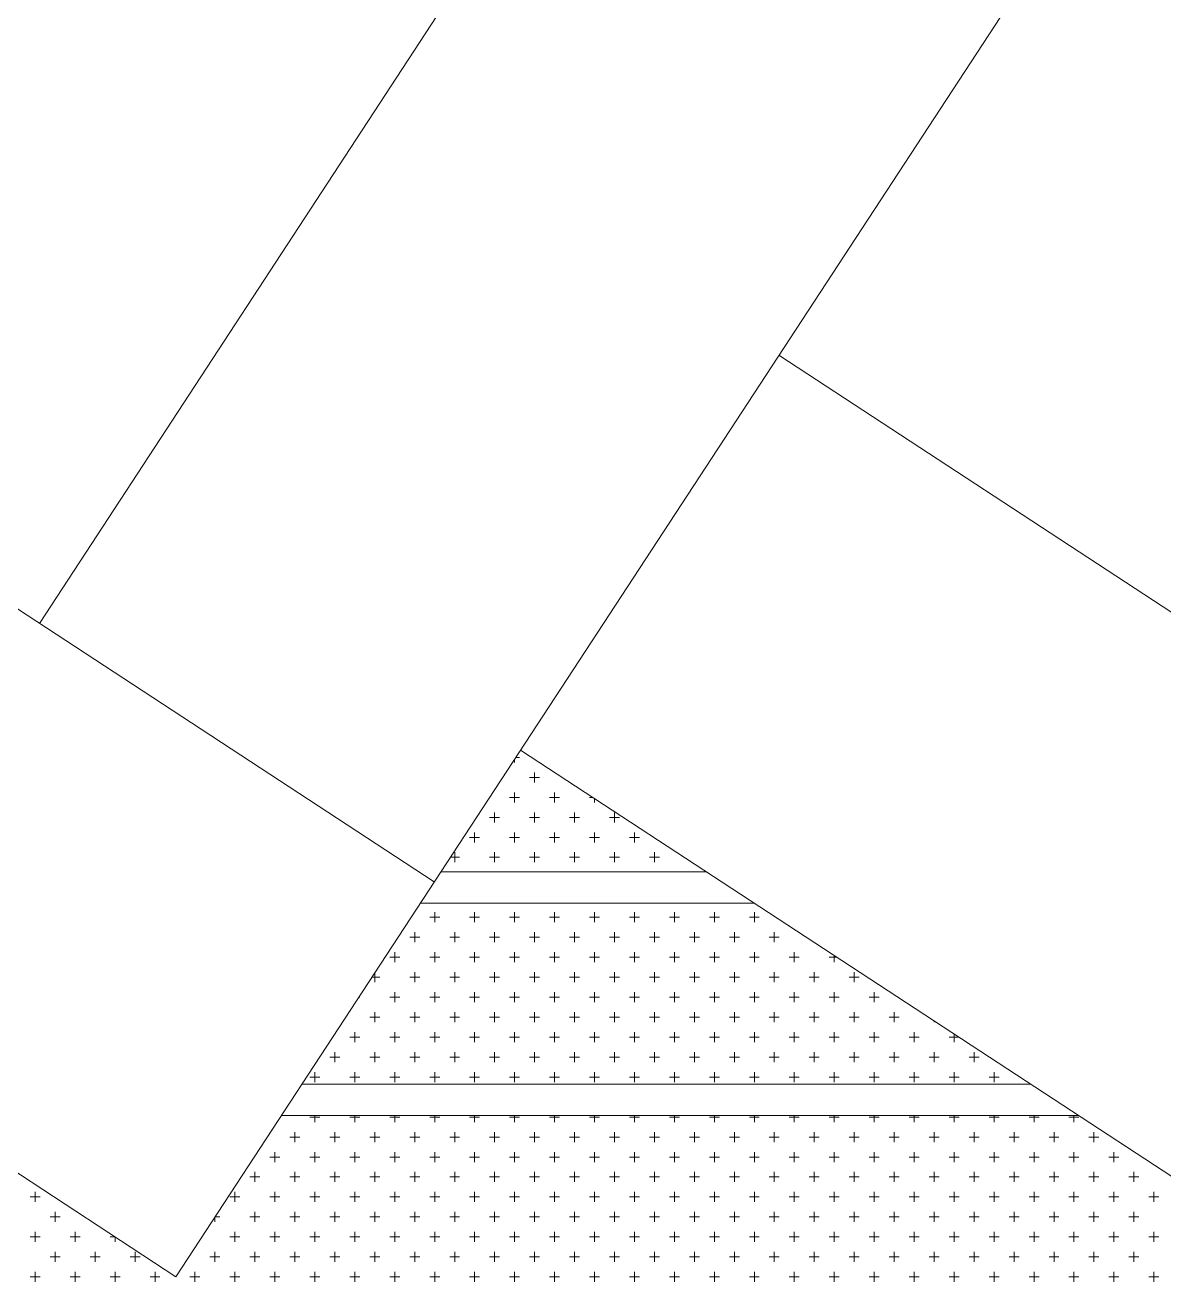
# Model space of a CAD drawing. Header units: millimetres. Extents: x -395 to 1008, y 9 to 692.
# Drawn here: x -310.011 to -306.392, y 27.542 to 31.537 of the extents above; entities that cross this region are included whole.
import ezdxf

# ---------------------------------------------------------------- set-up
doc = ezdxf.new("R2010")
doc.units = ezdxf.units.MM
doc.header["$LTSCALE"] = 0.1
doc.header["$MEASUREMENT"] = 0
doc.layers.add('.10 ultra fina', color=240, linetype='Continuous', lineweight=5)

# ---------------------------------------------------------------- blocks, each defined once
blk = doc.blocks.new('etwew')
at = {"layer": '.10 ultra fina', "color": 240, "lineweight": 5}
for p, q in [((389.2032, 98.8419), (383.2338, 89.7218)), ((389.6368, 96.7654), (383.6674, 87.6453)), ((385.5842, 90.5738), (388.0943, 88.9308)), ((381.9788, 90.5433), (384.4889, 88.9003)), ((384.7627, 89.3187), (387.2728, 87.6757)), ((381.1573, 89.2882), (383.6674, 87.6453)), ((384.7444, 89.2798), (384.7444, 89.2906)), ((384.7477, 89.2957), (384.7602, 89.2957)), ((384.8079, 89.2163), (384.8079, 89.2481)), ((384.792, 89.2322), (384.8237, 89.2322)), ((384.7285, 89.1687), (384.7602, 89.1687)), ((384.7444, 89.1528), (384.7444, 89.1846)), ((384.8555, 89.1687), (384.8872, 89.1687)), ((384.8714, 89.1528), (384.8714, 89.1846)), ((384.9825, 89.1687), (384.9919, 89.1687)), ((384.9984, 89.1528), (384.9984, 89.1645)), ((384.6809, 89.0893), (384.6809, 89.1211)), ((384.8079, 89.0893), (384.8079, 89.1211)), ((384.9349, 89.0893), (384.9349, 89.1211)), ((385.0619, 89.0893), (385.0619, 89.1211)), ((384.665, 89.1052), (384.6967, 89.1052)), ((384.792, 89.1052), (384.8237, 89.1052)), ((384.919, 89.1052), (384.9507, 89.1052)), ((385.046, 89.1052), (385.0777, 89.1052)), ((384.6015, 89.0417), (384.6332, 89.0417)), ((384.6174, 89.0258), (384.6174, 89.0576)), ((384.7285, 89.0417), (384.7602, 89.0417)), ((384.7444, 89.0258), (384.7444, 89.0576)), ((384.8555, 89.0417), (384.8872, 89.0417)), ((384.8714, 89.0258), (384.8714, 89.0576)), ((384.9825, 89.0417), (385.0142, 89.0417)), ((384.9984, 89.0258), (384.9984, 89.0576)), ((385.1095, 89.0417), (385.1412, 89.0417)), ((385.1254, 89.0258), (385.1254, 89.0576)), ((384.5539, 88.9623), (384.5539, 88.9941)), ((384.6809, 88.9623), (384.6809, 88.9941)), ((384.8079, 88.9623), (384.8079, 88.9941)), ((384.9349, 88.9623), (384.9349, 88.9941)), ((385.0619, 88.9623), (385.0619, 88.9941)), ((385.1889, 88.9623), (385.1889, 88.9941)), ((384.5399, 88.9782), (384.5697, 88.9782)), ((384.665, 88.9782), (384.6967, 88.9782)), ((384.792, 88.9782), (384.8237, 88.9782)), ((384.919, 88.9782), (384.9507, 88.9782)), ((385.046, 88.9782), (385.0777, 88.9782)), ((385.173, 88.9782), (385.2047, 88.9782)), ((384.5099, 88.9325), (385.3528, 88.9325)), ((384.4445, 88.8325), (385.5055, 88.8325)), ((384.4904, 88.7718), (384.4904, 88.8036)), ((384.6174, 88.7718), (384.6174, 88.8036)), ((384.7444, 88.7718), (384.7444, 88.8036)), ((384.8714, 88.7718), (384.8714, 88.8036)), ((384.9984, 88.7718), (384.9984, 88.8036)), ((385.1254, 88.7718), (385.1254, 88.8036)), ((385.2524, 88.7718), (385.2524, 88.8036)), ((385.3794, 88.7718), (385.3794, 88.8036)), ((385.5064, 88.7718), (385.5064, 88.8036)), ((384.4745, 88.7877), (384.5062, 88.7877)), ((384.6015, 88.7877), (384.6332, 88.7877)), ((384.7285, 88.7877), (384.7602, 88.7877)), ((384.8555, 88.7877), (384.8872, 88.7877)), ((384.9825, 88.7877), (385.0142, 88.7877)), ((385.1095, 88.7877), (385.1412, 88.7877)), ((385.2365, 88.7877), (385.2682, 88.7877)), ((385.3635, 88.7877), (385.3952, 88.7877)), ((385.4905, 88.7877), (385.5222, 88.7877)), ((384.411, 88.7242), (384.4427, 88.7242)), ((384.4269, 88.7083), (384.4269, 88.7401)), ((384.538, 88.7242), (384.5697, 88.7242)), ((384.5539, 88.7083), (384.5539, 88.7401)), ((384.665, 88.7242), (384.6967, 88.7242)), ((384.6809, 88.7083), (384.6809, 88.7401)), ((384.792, 88.7242), (384.8237, 88.7242)), ((384.8079, 88.7083), (384.8079, 88.7401)), ((384.919, 88.7242), (384.9507, 88.7242)), ((384.9349, 88.7083), (384.9349, 88.7401)), ((385.046, 88.7242), (385.0777, 88.7242)), ((385.0619, 88.7083), (385.0619, 88.7401)), ((385.173, 88.7242), (385.2047, 88.7242)), ((385.1889, 88.7083), (385.1889, 88.7401)), ((385.3, 88.7242), (385.3317, 88.7242)), ((385.3159, 88.7083), (385.3159, 88.7401)), ((385.427, 88.7242), (385.4587, 88.7242)), ((385.4429, 88.7083), (385.4429, 88.7401)), ((385.554, 88.7242), (385.5857, 88.7242)), ((385.5699, 88.7083), (385.5699, 88.7401)), ((384.3634, 88.6448), (384.3634, 88.6766)), ((384.4904, 88.6448), (384.4904, 88.6766)), ((384.6174, 88.6448), (384.6174, 88.6766)), ((384.7444, 88.6448), (384.7444, 88.6766)), ((384.8714, 88.6448), (384.8714, 88.6766)), ((384.9984, 88.6448), (384.9984, 88.6766)), ((385.1254, 88.6448), (385.1254, 88.6766)), ((385.2524, 88.6448), (385.2524, 88.6766)), ((385.3794, 88.6448), (385.3794, 88.6766)), ((385.5064, 88.6448), (385.5064, 88.6766)), ((385.6334, 88.6448), (385.6334, 88.6766)), ((384.3475, 88.6607), (384.3792, 88.6607)), ((384.4745, 88.6607), (384.5062, 88.6607)), ((384.6015, 88.6607), (384.6332, 88.6607)), ((384.7285, 88.6607), (384.7602, 88.6607)), ((384.8555, 88.6607), (384.8872, 88.6607)), ((384.9825, 88.6607), (385.0142, 88.6607)), ((385.1095, 88.6607), (385.1412, 88.6607)), ((385.2365, 88.6607), (385.2682, 88.6607)), ((385.3635, 88.6607), (385.3952, 88.6607)), ((385.4905, 88.6607), (385.5222, 88.6607)), ((385.6175, 88.6607), (385.6492, 88.6607)), ((385.7445, 88.6607), (385.768, 88.6607)), ((385.7604, 88.6448), (385.7604, 88.6657)), ((384.2905, 88.5972), (384.3157, 88.5972)), ((384.2999, 88.5813), (384.2999, 88.6115)), ((384.411, 88.5972), (384.4427, 88.5972)), ((384.4269, 88.5813), (384.4269, 88.6131)), ((384.538, 88.5972), (384.5697, 88.5972)), ((384.5539, 88.5813), (384.5539, 88.6131)), ((384.665, 88.5972), (384.6967, 88.5972)), ((384.6809, 88.5813), (384.6809, 88.6131)), ((384.792, 88.5972), (384.8237, 88.5972)), ((384.8079, 88.5813), (384.8079, 88.6131)), ((384.919, 88.5972), (384.9507, 88.5972)), ((384.9349, 88.5813), (384.9349, 88.6131)), ((385.046, 88.5972), (385.0777, 88.5972)), ((385.0619, 88.5813), (385.0619, 88.6131)), ((385.173, 88.5972), (385.2047, 88.5972)), ((385.1889, 88.5813), (385.1889, 88.6131)), ((385.3, 88.5972), (385.3317, 88.5972)), ((385.3159, 88.5813), (385.3159, 88.6131)), ((385.427, 88.5972), (385.4587, 88.5972)), ((385.4429, 88.5813), (385.4429, 88.6131)), ((385.554, 88.5972), (385.5857, 88.5972)), ((385.5699, 88.5813), (385.5699, 88.6131)), ((385.681, 88.5972), (385.7127, 88.5972)), ((385.6969, 88.5813), (385.6969, 88.6131)), ((385.808, 88.5972), (385.8397, 88.5972)), ((385.8239, 88.5813), (385.8239, 88.6131)), ((384.2489, 88.5337), (384.2522, 88.5337)), ((384.3475, 88.5337), (384.3792, 88.5337)), ((384.3634, 88.5178), (384.3634, 88.5496)), ((384.4745, 88.5337), (384.5062, 88.5337)), ((384.4904, 88.5178), (384.4904, 88.5496)), ((384.6015, 88.5337), (384.6332, 88.5337)), ((384.6174, 88.5178), (384.6174, 88.5496)), ((384.7285, 88.5337), (384.7602, 88.5337)), ((384.7444, 88.5178), (384.7444, 88.5496)), ((384.8555, 88.5337), (384.8872, 88.5337)), ((384.8714, 88.5178), (384.8714, 88.5496)), ((384.9825, 88.5337), (385.0142, 88.5337)), ((384.9984, 88.5178), (384.9984, 88.5496)), ((385.1095, 88.5337), (385.1412, 88.5337)), ((385.1254, 88.5178), (385.1254, 88.5496)), ((385.2365, 88.5337), (385.2682, 88.5337)), ((385.2524, 88.5178), (385.2524, 88.5496)), ((385.3635, 88.5337), (385.3952, 88.5337)), ((385.3794, 88.5178), (385.3794, 88.5496)), ((385.4905, 88.5337), (385.5222, 88.5337)), ((385.5064, 88.5178), (385.5064, 88.5496)), ((385.6175, 88.5337), (385.6492, 88.5337)), ((385.6334, 88.5178), (385.6334, 88.5496)), ((385.7445, 88.5337), (385.7762, 88.5337)), ((385.7604, 88.5178), (385.7604, 88.5496)), ((385.8715, 88.5337), (385.9032, 88.5337)), ((385.8874, 88.5178), (385.8874, 88.5496)), ((384.2999, 88.4543), (384.2999, 88.4861)), ((384.4269, 88.4543), (384.4269, 88.4861)), ((384.5539, 88.4543), (384.5539, 88.4861)), ((384.6809, 88.4543), (384.6809, 88.4861)), ((384.8079, 88.4543), (384.8079, 88.4861)), ((384.9349, 88.4543), (384.9349, 88.4861)), ((385.0619, 88.4543), (385.0619, 88.4861)), ((385.1889, 88.4543), (385.1889, 88.4861)), ((385.3159, 88.4543), (385.3159, 88.4861)), ((385.4429, 88.4543), (385.4429, 88.4861)), ((385.5699, 88.4543), (385.5699, 88.4861)), ((385.6969, 88.4543), (385.6969, 88.4861)), ((385.8239, 88.4543), (385.8239, 88.4861)), ((385.9509, 88.4543), (385.9509, 88.4861)), ((384.284, 88.4702), (384.3157, 88.4702)), ((384.411, 88.4702), (384.4427, 88.4702)), ((384.538, 88.4702), (384.5697, 88.4702)), ((384.665, 88.4702), (384.6967, 88.4702)), ((384.792, 88.4702), (384.8237, 88.4702)), ((384.919, 88.4702), (384.9507, 88.4702)), ((385.046, 88.4702), (385.0777, 88.4702)), ((385.173, 88.4702), (385.2047, 88.4702)), ((385.3, 88.4702), (385.3317, 88.4702)), ((385.427, 88.4702), (385.4587, 88.4702)), ((385.554, 88.4702), (385.5857, 88.4702)), ((385.681, 88.4702), (385.7127, 88.4702)), ((385.808, 88.4702), (385.8397, 88.4702)), ((385.935, 88.4702), (385.9667, 88.4702)), ((386.0779, 88.4543), (386.0779, 88.4579)), ((384.2205, 88.4067), (384.2522, 88.4067)), ((384.2364, 88.3908), (384.2364, 88.4226)), ((384.3475, 88.4067), (384.3792, 88.4067)), ((384.3634, 88.3908), (384.3634, 88.4226)), ((384.4745, 88.4067), (384.5062, 88.4067)), ((384.4904, 88.3908), (384.4904, 88.4226)), ((384.6015, 88.4067), (384.6332, 88.4067)), ((384.6174, 88.3908), (384.6174, 88.4226)), ((384.7285, 88.4067), (384.7602, 88.4067)), ((384.7444, 88.3908), (384.7444, 88.4226)), ((384.8555, 88.4067), (384.8872, 88.4067)), ((384.8714, 88.3908), (384.8714, 88.4226)), ((384.9825, 88.4067), (385.0142, 88.4067)), ((384.9984, 88.3908), (384.9984, 88.4226)), ((385.1095, 88.4067), (385.1412, 88.4067)), ((385.1254, 88.3908), (385.1254, 88.4226)), ((385.2365, 88.4067), (385.2682, 88.4067)), ((385.2524, 88.3908), (385.2524, 88.4226)), ((385.3635, 88.4067), (385.3952, 88.4067)), ((385.3794, 88.3908), (385.3794, 88.4226)), ((385.4905, 88.4067), (385.5222, 88.4067)), ((385.5064, 88.3908), (385.5064, 88.4226)), ((385.6175, 88.4067), (385.6492, 88.4067)), ((385.6334, 88.3908), (385.6334, 88.4226)), ((385.7445, 88.4067), (385.7762, 88.4067)), ((385.7604, 88.3908), (385.7604, 88.4226)), ((385.8715, 88.4067), (385.9032, 88.4067)), ((385.8874, 88.3908), (385.8874, 88.4226)), ((385.9985, 88.4067), (386.0302, 88.4067)), ((386.0144, 88.3908), (386.0144, 88.4226)), ((386.1255, 88.4067), (386.1561, 88.4067)), ((386.1414, 88.3908), (386.1414, 88.4163)), ((384.1729, 88.3273), (384.1729, 88.3591)), ((384.2999, 88.3273), (384.2999, 88.3591)), ((384.4269, 88.3273), (384.4269, 88.3591)), ((384.5539, 88.3273), (384.5539, 88.3591)), ((384.6809, 88.3273), (384.6809, 88.3591)), ((384.8079, 88.3273), (384.8079, 88.3591)), ((384.9349, 88.3273), (384.9349, 88.3591)), ((385.0619, 88.3273), (385.0619, 88.3591)), ((385.1889, 88.3273), (385.1889, 88.3591)), ((385.3159, 88.3273), (385.3159, 88.3591)), ((385.4429, 88.3273), (385.4429, 88.3591)), ((385.5699, 88.3273), (385.5699, 88.3591)), ((385.6969, 88.3273), (385.6969, 88.3591)), ((385.8239, 88.3273), (385.8239, 88.3591)), ((385.9509, 88.3273), (385.9509, 88.3591)), ((386.0779, 88.3273), (386.0779, 88.3591)), ((386.2049, 88.3273), (386.2049, 88.3591)), ((384.157, 88.3432), (384.1887, 88.3432)), ((384.284, 88.3432), (384.3157, 88.3432)), ((384.411, 88.3432), (384.4427, 88.3432)), ((384.538, 88.3432), (384.5697, 88.3432)), ((384.665, 88.3432), (384.6967, 88.3432)), ((384.792, 88.3432), (384.8237, 88.3432)), ((384.919, 88.3432), (384.9507, 88.3432)), ((385.046, 88.3432), (385.0777, 88.3432)), ((385.173, 88.3432), (385.2047, 88.3432)), ((385.3, 88.3432), (385.3317, 88.3432)), ((385.427, 88.3432), (385.4587, 88.3432)), ((385.554, 88.3432), (385.5857, 88.3432)), ((385.681, 88.3432), (385.7127, 88.3432)), ((385.808, 88.3432), (385.8397, 88.3432)), ((385.935, 88.3432), (385.9667, 88.3432)), ((386.062, 88.3432), (386.0937, 88.3432)), ((386.189, 88.3432), (386.2207, 88.3432)), ((384.0935, 88.2797), (384.1252, 88.2797)), ((384.1094, 88.2638), (384.1094, 88.2956)), ((384.2205, 88.2797), (384.2522, 88.2797)), ((384.2364, 88.2638), (384.2364, 88.2956)), ((384.3475, 88.2797), (384.3792, 88.2797)), ((384.3634, 88.2638), (384.3634, 88.2956)), ((384.4745, 88.2797), (384.5062, 88.2797)), ((384.4904, 88.2638), (384.4904, 88.2956)), ((384.6015, 88.2797), (384.6332, 88.2797)), ((384.6174, 88.2638), (384.6174, 88.2956)), ((384.7285, 88.2797), (384.7602, 88.2797)), ((384.7444, 88.2638), (384.7444, 88.2956)), ((384.8555, 88.2797), (384.8872, 88.2797)), ((384.8714, 88.2638), (384.8714, 88.2956)), ((384.9825, 88.2797), (385.0142, 88.2797)), ((384.9984, 88.2638), (384.9984, 88.2956)), ((385.1095, 88.2797), (385.1412, 88.2797)), ((385.1254, 88.2638), (385.1254, 88.2956)), ((385.2365, 88.2797), (385.2682, 88.2797)), ((385.2524, 88.2638), (385.2524, 88.2956)), ((385.3635, 88.2797), (385.3952, 88.2797)), ((385.3794, 88.2638), (385.3794, 88.2956)), ((385.4905, 88.2797), (385.5222, 88.2797)), ((385.5064, 88.2638), (385.5064, 88.2956)), ((385.6175, 88.2797), (385.6492, 88.2797)), ((385.6334, 88.2638), (385.6334, 88.2956)), ((385.7445, 88.2797), (385.7762, 88.2797)), ((385.7604, 88.2638), (385.7604, 88.2956)), ((385.8715, 88.2797), (385.9032, 88.2797)), ((385.8874, 88.2638), (385.8874, 88.2956)), ((385.9985, 88.2797), (386.0302, 88.2797)), ((386.0144, 88.2638), (386.0144, 88.2956)), ((386.1255, 88.2797), (386.1572, 88.2797)), ((386.1414, 88.2638), (386.1414, 88.2956)), ((386.2525, 88.2797), (386.2842, 88.2797)), ((386.2684, 88.2638), (386.2684, 88.2956)), ((384.0681, 88.2574), (386.3842, 88.2574)), ((384.0026, 88.1574), (386.537, 88.1574)), ((384.1094, 88.1368), (384.1094, 88.1574)), ((384.2364, 88.1368), (384.2364, 88.1574)), ((384.3634, 88.1368), (384.3634, 88.1574)), ((384.4904, 88.1368), (384.4904, 88.1574)), ((384.6174, 88.1368), (384.6174, 88.1574)), ((384.7444, 88.1368), (384.7444, 88.1574)), ((384.8714, 88.1368), (384.8714, 88.1574)), ((384.9984, 88.1368), (384.9984, 88.1574)), ((385.1254, 88.1368), (385.1254, 88.1574)), ((385.2524, 88.1368), (385.2524, 88.1574)), ((385.3794, 88.1368), (385.3794, 88.1574)), ((385.5064, 88.1368), (385.5064, 88.1574)), ((385.6334, 88.1368), (385.6334, 88.1574)), ((385.7604, 88.1368), (385.7604, 88.1574)), ((385.8874, 88.1368), (385.8874, 88.1574)), ((386.0144, 88.1368), (386.0144, 88.1574)), ((386.1414, 88.1368), (386.1414, 88.1574)), ((386.2684, 88.1368), (386.2684, 88.1574)), ((386.3954, 88.1368), (386.3954, 88.1574)), ((386.5224, 88.1368), (386.5224, 88.1574)), ((384.0935, 88.1527), (384.1252, 88.1527)), ((384.2205, 88.1527), (384.2522, 88.1527)), ((384.3475, 88.1527), (384.3792, 88.1527)), ((384.4745, 88.1527), (384.5062, 88.1527)), ((384.6015, 88.1527), (384.6332, 88.1527)), ((384.7285, 88.1527), (384.7602, 88.1527)), ((384.8555, 88.1527), (384.8872, 88.1527)), ((384.9825, 88.1527), (385.0142, 88.1527)), ((385.1095, 88.1527), (385.1412, 88.1527)), ((385.2365, 88.1527), (385.2682, 88.1527)), ((385.3635, 88.1527), (385.3952, 88.1527)), ((385.4905, 88.1527), (385.5222, 88.1527)), ((385.6175, 88.1527), (385.6492, 88.1527)), ((385.7445, 88.1527), (385.7762, 88.1527)), ((385.8715, 88.1527), (385.9032, 88.1527)), ((385.9985, 88.1527), (386.0302, 88.1527)), ((386.1255, 88.1527), (386.1572, 88.1527)), ((386.2525, 88.1527), (386.2842, 88.1527)), ((386.3795, 88.1527), (386.4112, 88.1527)), ((386.5065, 88.1527), (386.5382, 88.1527)), ((384.03, 88.0892), (384.0617, 88.0892)), ((384.0459, 88.0733), (384.0459, 88.1051)), ((384.157, 88.0892), (384.1887, 88.0892)), ((384.1729, 88.0733), (384.1729, 88.1051)), ((384.284, 88.0892), (384.3157, 88.0892)), ((384.2999, 88.0733), (384.2999, 88.1051)), ((384.411, 88.0892), (384.4427, 88.0892)), ((384.4269, 88.0733), (384.4269, 88.1051)), ((384.538, 88.0892), (384.5697, 88.0892)), ((384.5539, 88.0733), (384.5539, 88.1051)), ((384.665, 88.0892), (384.6967, 88.0892)), ((384.6809, 88.0733), (384.6809, 88.1051)), ((384.792, 88.0892), (384.8237, 88.0892)), ((384.8079, 88.0733), (384.8079, 88.1051)), ((384.919, 88.0892), (384.9507, 88.0892)), ((384.9349, 88.0733), (384.9349, 88.1051)), ((385.046, 88.0892), (385.0777, 88.0892)), ((385.0619, 88.0733), (385.0619, 88.1051)), ((385.173, 88.0892), (385.2047, 88.0892)), ((385.1889, 88.0733), (385.1889, 88.1051)), ((385.3, 88.0892), (385.3317, 88.0892)), ((385.3159, 88.0733), (385.3159, 88.1051)), ((385.427, 88.0892), (385.4587, 88.0892)), ((385.4429, 88.0733), (385.4429, 88.1051)), ((385.554, 88.0892), (385.5857, 88.0892)), ((385.5699, 88.0733), (385.5699, 88.1051)), ((385.681, 88.0892), (385.7127, 88.0892)), ((385.6969, 88.0733), (385.6969, 88.1051)), ((385.808, 88.0892), (385.8397, 88.0892)), ((385.8239, 88.0733), (385.8239, 88.1051)), ((385.935, 88.0892), (385.9667, 88.0892)), ((385.9509, 88.0733), (385.9509, 88.1051)), ((386.062, 88.0892), (386.0937, 88.0892)), ((386.0779, 88.0733), (386.0779, 88.1051)), ((386.189, 88.0892), (386.2207, 88.0892)), ((386.2049, 88.0733), (386.2049, 88.1051)), ((386.316, 88.0892), (386.3477, 88.0892)), ((386.3319, 88.0733), (386.3319, 88.1051)), ((386.443, 88.0892), (386.4747, 88.0892)), ((386.4589, 88.0733), (386.4589, 88.1051)), ((386.57, 88.0892), (386.6017, 88.0892)), ((386.5859, 88.0733), (386.5859, 88.1051)), ((383.9824, 88.0098), (383.9824, 88.0416)), ((384.1094, 88.0098), (384.1094, 88.0416)), ((384.2364, 88.0098), (384.2364, 88.0416)), ((384.3634, 88.0098), (384.3634, 88.0416)), ((384.4904, 88.0098), (384.4904, 88.0416)), ((384.6174, 88.0098), (384.6174, 88.0416)), ((384.7444, 88.0098), (384.7444, 88.0416)), ((384.8714, 88.0098), (384.8714, 88.0416)), ((384.9984, 88.0098), (384.9984, 88.0416)), ((385.1254, 88.0098), (385.1254, 88.0416)), ((385.2524, 88.0098), (385.2524, 88.0416)), ((385.3794, 88.0098), (385.3794, 88.0416)), ((385.5064, 88.0098), (385.5064, 88.0416)), ((385.6334, 88.0098), (385.6334, 88.0416)), ((385.7604, 88.0098), (385.7604, 88.0416)), ((385.8874, 88.0098), (385.8874, 88.0416)), ((386.0144, 88.0098), (386.0144, 88.0416)), ((386.1414, 88.0098), (386.1414, 88.0416)), ((386.2684, 88.0098), (386.2684, 88.0416)), ((386.3954, 88.0098), (386.3954, 88.0416)), ((386.5224, 88.0098), (386.5224, 88.0416)), ((386.6494, 88.0098), (386.6494, 88.0416)), ((383.9665, 88.0257), (383.9982, 88.0257)), ((384.0935, 88.0257), (384.1252, 88.0257)), ((384.2205, 88.0257), (384.2522, 88.0257)), ((384.3475, 88.0257), (384.3792, 88.0257)), ((384.4745, 88.0257), (384.5062, 88.0257)), ((384.6015, 88.0257), (384.6332, 88.0257)), ((384.7285, 88.0257), (384.7602, 88.0257)), ((384.8555, 88.0257), (384.8872, 88.0257)), ((384.9825, 88.0257), (385.0142, 88.0257)), ((385.1095, 88.0257), (385.1412, 88.0257)), ((385.2365, 88.0257), (385.2682, 88.0257)), ((385.3635, 88.0257), (385.3952, 88.0257)), ((385.4905, 88.0257), (385.5222, 88.0257)), ((385.6175, 88.0257), (385.6492, 88.0257)), ((385.7445, 88.0257), (385.7762, 88.0257)), ((385.8715, 88.0257), (385.9032, 88.0257)), ((385.9985, 88.0257), (386.0302, 88.0257)), ((386.1255, 88.0257), (386.1572, 88.0257)), ((386.2525, 88.0257), (386.2842, 88.0257)), ((386.3795, 88.0257), (386.4112, 88.0257)), ((386.5065, 88.0257), (386.5382, 88.0257)), ((386.6335, 88.0257), (386.6652, 88.0257)), ((383.903, 87.9622), (383.9347, 87.9622)), ((383.9189, 87.9463), (383.9189, 87.9781)), ((384.03, 87.9622), (384.0617, 87.9622)), ((384.0459, 87.9463), (384.0459, 87.9781)), ((384.157, 87.9622), (384.1887, 87.9622)), ((384.1729, 87.9463), (384.1729, 87.9781)), ((384.284, 87.9622), (384.3157, 87.9622)), ((384.2999, 87.9463), (384.2999, 87.9781)), ((384.411, 87.9622), (384.4427, 87.9622)), ((384.4269, 87.9463), (384.4269, 87.9781)), ((384.538, 87.9622), (384.5697, 87.9622)), ((384.5539, 87.9463), (384.5539, 87.9781)), ((384.665, 87.9622), (384.6967, 87.9622)), ((384.6809, 87.9463), (384.6809, 87.9781)), ((384.792, 87.9622), (384.8237, 87.9622)), ((384.8079, 87.9463), (384.8079, 87.9781)), ((384.919, 87.9622), (384.9507, 87.9622)), ((384.9349, 87.9463), (384.9349, 87.9781)), ((385.046, 87.9622), (385.0777, 87.9622)), ((385.0619, 87.9463), (385.0619, 87.9781)), ((385.173, 87.9622), (385.2047, 87.9622)), ((385.1889, 87.9463), (385.1889, 87.9781)), ((385.3, 87.9622), (385.3317, 87.9622)), ((385.3159, 87.9463), (385.3159, 87.9781)), ((385.427, 87.9622), (385.4587, 87.9622)), ((385.4429, 87.9463), (385.4429, 87.9781)), ((385.554, 87.9622), (385.5857, 87.9622)), ((385.5699, 87.9463), (385.5699, 87.9781)), ((385.681, 87.9622), (385.7127, 87.9622)), ((385.6969, 87.9463), (385.6969, 87.9781)), ((385.808, 87.9622), (385.8397, 87.9622)), ((385.8239, 87.9463), (385.8239, 87.9781)), ((385.935, 87.9622), (385.9667, 87.9622)), ((385.9509, 87.9463), (385.9509, 87.9781)), ((386.062, 87.9622), (386.0937, 87.9622)), ((386.0779, 87.9463), (386.0779, 87.9781)), ((386.189, 87.9622), (386.2207, 87.9622)), ((386.2049, 87.9463), (386.2049, 87.9781)), ((386.316, 87.9622), (386.3477, 87.9622)), ((386.3319, 87.9463), (386.3319, 87.9781)), ((386.443, 87.9622), (386.4747, 87.9622)), ((386.4589, 87.9463), (386.4589, 87.9781)), ((386.57, 87.9622), (386.6017, 87.9622)), ((386.5859, 87.9463), (386.5859, 87.9781)), ((386.697, 87.9622), (386.7287, 87.9622)), ((386.7129, 87.9463), (386.7129, 87.9781)), ((383.2045, 87.8987), (383.2362, 87.8987)), ((383.2204, 87.8828), (383.2204, 87.9146)), ((383.8395, 87.8987), (383.8712, 87.8987)), ((383.8554, 87.8828), (383.8554, 87.9146)), ((383.9665, 87.8987), (383.9982, 87.8987)), ((383.9824, 87.8828), (383.9824, 87.9146)), ((384.0935, 87.8987), (384.1252, 87.8987)), ((384.1094, 87.8828), (384.1094, 87.9146)), ((384.2205, 87.8987), (384.2522, 87.8987)), ((384.2364, 87.8828), (384.2364, 87.9146)), ((384.3475, 87.8987), (384.3792, 87.8987)), ((384.3634, 87.8828), (384.3634, 87.9146)), ((384.4745, 87.8987), (384.5062, 87.8987)), ((384.4904, 87.8828), (384.4904, 87.9146)), ((384.6015, 87.8987), (384.6332, 87.8987)), ((384.6174, 87.8828), (384.6174, 87.9146)), ((384.7285, 87.8987), (384.7602, 87.8987)), ((384.7444, 87.8828), (384.7444, 87.9146)), ((384.8555, 87.8987), (384.8872, 87.8987)), ((384.8714, 87.8828), (384.8714, 87.9146)), ((384.9825, 87.8987), (385.0142, 87.8987)), ((384.9984, 87.8828), (384.9984, 87.9146)), ((385.1095, 87.8987), (385.1412, 87.8987)), ((385.1254, 87.8828), (385.1254, 87.9146)), ((385.2365, 87.8987), (385.2682, 87.8987)), ((385.2524, 87.8828), (385.2524, 87.9146)), ((385.3635, 87.8987), (385.3952, 87.8987)), ((385.3794, 87.8828), (385.3794, 87.9146)), ((385.4905, 87.8987), (385.5222, 87.8987)), ((385.5064, 87.8828), (385.5064, 87.9146)), ((385.6175, 87.8987), (385.6492, 87.8987)), ((385.6334, 87.8828), (385.6334, 87.9146)), ((385.7445, 87.8987), (385.7762, 87.8987)), ((385.7604, 87.8828), (385.7604, 87.9146)), ((385.8715, 87.8987), (385.9032, 87.8987)), ((385.8874, 87.8828), (385.8874, 87.9146)), ((385.9985, 87.8987), (386.0302, 87.8987)), ((386.0144, 87.8828), (386.0144, 87.9146)), ((386.1255, 87.8987), (386.1572, 87.8987)), ((386.1414, 87.8828), (386.1414, 87.9146)), ((386.2525, 87.8987), (386.2842, 87.8987)), ((386.2684, 87.8828), (386.2684, 87.9146)), ((386.3795, 87.8987), (386.4112, 87.8987)), ((386.3954, 87.8828), (386.3954, 87.9146)), ((386.5065, 87.8987), (386.5382, 87.8987)), ((386.5224, 87.8828), (386.5224, 87.9146)), ((386.6335, 87.8987), (386.6652, 87.8987)), ((386.6494, 87.8828), (386.6494, 87.9146)), ((386.7605, 87.8987), (386.7922, 87.8987)), ((386.7764, 87.8828), (386.7764, 87.9146)), ((383.2839, 87.8193), (383.2839, 87.8511)), ((383.9189, 87.8193), (383.9189, 87.8511)), ((384.0459, 87.8193), (384.0459, 87.8511)), ((384.1729, 87.8193), (384.1729, 87.8511)), ((384.2999, 87.8193), (384.2999, 87.8511)), ((384.4269, 87.8193), (384.4269, 87.8511)), ((384.5539, 87.8193), (384.5539, 87.8511)), ((384.6809, 87.8193), (384.6809, 87.8511)), ((384.8079, 87.8193), (384.8079, 87.8511)), ((384.9349, 87.8193), (384.9349, 87.8511)), ((385.0619, 87.8193), (385.0619, 87.8511)), ((385.1889, 87.8193), (385.1889, 87.8511)), ((385.3159, 87.8193), (385.3159, 87.8511)), ((385.4429, 87.8193), (385.4429, 87.8511)), ((385.5699, 87.8193), (385.5699, 87.8511)), ((385.6969, 87.8193), (385.6969, 87.8511)), ((385.8239, 87.8193), (385.8239, 87.8511)), ((385.9509, 87.8193), (385.9509, 87.8511)), ((386.0779, 87.8193), (386.0779, 87.8511)), ((386.2049, 87.8193), (386.2049, 87.8511)), ((386.3319, 87.8193), (386.3319, 87.8511)), ((386.4589, 87.8193), (386.4589, 87.8511)), ((386.5859, 87.8193), (386.5859, 87.8511)), ((386.7129, 87.8193), (386.7129, 87.8511)), ((383.268, 87.8352), (383.2997, 87.8352)), ((383.7917, 87.8352), (383.8077, 87.8352)), ((383.7919, 87.8193), (383.7919, 87.8354)), ((383.903, 87.8352), (383.9347, 87.8352)), ((384.03, 87.8352), (384.0617, 87.8352)), ((384.157, 87.8352), (384.1887, 87.8352)), ((384.284, 87.8352), (384.3157, 87.8352)), ((384.411, 87.8352), (384.4427, 87.8352)), ((384.538, 87.8352), (384.5697, 87.8352)), ((384.665, 87.8352), (384.6967, 87.8352)), ((384.792, 87.8352), (384.8237, 87.8352)), ((384.919, 87.8352), (384.9507, 87.8352)), ((385.046, 87.8352), (385.0777, 87.8352)), ((385.173, 87.8352), (385.2047, 87.8352)), ((385.3, 87.8352), (385.3317, 87.8352)), ((385.427, 87.8352), (385.4587, 87.8352)), ((385.554, 87.8352), (385.5857, 87.8352)), ((385.681, 87.8352), (385.7127, 87.8352)), ((385.808, 87.8352), (385.8397, 87.8352)), ((385.935, 87.8352), (385.9667, 87.8352)), ((386.062, 87.8352), (386.0937, 87.8352)), ((386.189, 87.8352), (386.2207, 87.8352)), ((386.316, 87.8352), (386.3477, 87.8352)), ((386.443, 87.8352), (386.4747, 87.8352)), ((386.57, 87.8352), (386.6017, 87.8352)), ((386.697, 87.8352), (386.7287, 87.8352)), ((383.2045, 87.7717), (383.2362, 87.7717)), ((383.2204, 87.7558), (383.2204, 87.7876)), ((383.3315, 87.7717), (383.3632, 87.7717)), ((383.3474, 87.7558), (383.3474, 87.7876)), ((383.4585, 87.7717), (383.4743, 87.7717)), ((383.4744, 87.7558), (383.4744, 87.7716)), ((383.8395, 87.7717), (383.8712, 87.7717)), ((383.8554, 87.7558), (383.8554, 87.7876)), ((383.9665, 87.7717), (383.9982, 87.7717)), ((383.9824, 87.7558), (383.9824, 87.7876)), ((384.0935, 87.7717), (384.1252, 87.7717)), ((384.1094, 87.7558), (384.1094, 87.7876)), ((384.2205, 87.7717), (384.2522, 87.7717)), ((384.2364, 87.7558), (384.2364, 87.7876)), ((384.3475, 87.7717), (384.3792, 87.7717)), ((384.3634, 87.7558), (384.3634, 87.7876)), ((384.4745, 87.7717), (384.5062, 87.7717)), ((384.4904, 87.7558), (384.4904, 87.7876)), ((384.6015, 87.7717), (384.6332, 87.7717)), ((384.6174, 87.7558), (384.6174, 87.7876)), ((384.7285, 87.7717), (384.7602, 87.7717)), ((384.7444, 87.7558), (384.7444, 87.7876)), ((384.8555, 87.7717), (384.8872, 87.7717)), ((384.8714, 87.7558), (384.8714, 87.7876)), ((384.9825, 87.7717), (385.0142, 87.7717)), ((384.9984, 87.7558), (384.9984, 87.7876)), ((385.1095, 87.7717), (385.1412, 87.7717)), ((385.1254, 87.7558), (385.1254, 87.7876)), ((385.2365, 87.7717), (385.2682, 87.7717)), ((385.2524, 87.7558), (385.2524, 87.7876)), ((385.3635, 87.7717), (385.3952, 87.7717)), ((385.3794, 87.7558), (385.3794, 87.7876)), ((385.4905, 87.7717), (385.5222, 87.7717)), ((385.5064, 87.7558), (385.5064, 87.7876)), ((385.6175, 87.7717), (385.6492, 87.7717)), ((385.6334, 87.7558), (385.6334, 87.7876)), ((385.7445, 87.7717), (385.7762, 87.7717)), ((385.7604, 87.7558), (385.7604, 87.7876)), ((385.8715, 87.7717), (385.9032, 87.7717)), ((385.8874, 87.7558), (385.8874, 87.7876)), ((385.9985, 87.7717), (386.0302, 87.7717)), ((386.0144, 87.7558), (386.0144, 87.7876)), ((386.1255, 87.7717), (386.1572, 87.7717)), ((386.1414, 87.7558), (386.1414, 87.7876)), ((386.2525, 87.7717), (386.2842, 87.7717)), ((386.2684, 87.7558), (386.2684, 87.7876)), ((386.3795, 87.7717), (386.4112, 87.7717)), ((386.3954, 87.7558), (386.3954, 87.7876)), ((386.5065, 87.7717), (386.5382, 87.7717)), ((386.5224, 87.7558), (386.5224, 87.7876)), ((386.6335, 87.7717), (386.6652, 87.7717)), ((386.6494, 87.7558), (386.6494, 87.7876)), ((386.7605, 87.7717), (386.7922, 87.7717)), ((386.7764, 87.7558), (386.7764, 87.7876)), ((383.2839, 87.6923), (383.2839, 87.7241)), ((383.4109, 87.6923), (383.4109, 87.7241)), ((383.5379, 87.6923), (383.5379, 87.7241)), ((383.7919, 87.6923), (383.7919, 87.7241)), ((383.9189, 87.6923), (383.9189, 87.7241)), ((384.0459, 87.6923), (384.0459, 87.7241)), ((384.1729, 87.6923), (384.1729, 87.7241)), ((384.2999, 87.6923), (384.2999, 87.7241)), ((384.4269, 87.6923), (384.4269, 87.7241)), ((384.5539, 87.6923), (384.5539, 87.7241)), ((384.6809, 87.6923), (384.6809, 87.7241)), ((384.8079, 87.6923), (384.8079, 87.7241)), ((384.9349, 87.6923), (384.9349, 87.7241)), ((385.0619, 87.6923), (385.0619, 87.7241)), ((385.1889, 87.6923), (385.1889, 87.7241)), ((385.3159, 87.6923), (385.3159, 87.7241)), ((385.4429, 87.6923), (385.4429, 87.7241)), ((385.5699, 87.6923), (385.5699, 87.7241)), ((385.6969, 87.6923), (385.6969, 87.7241)), ((385.8239, 87.6923), (385.8239, 87.7241)), ((385.9509, 87.6923), (385.9509, 87.7241)), ((386.0779, 87.6923), (386.0779, 87.7241)), ((386.2049, 87.6923), (386.2049, 87.7241)), ((386.3319, 87.6923), (386.3319, 87.7241)), ((386.4589, 87.6923), (386.4589, 87.7241)), ((386.5859, 87.6923), (386.5859, 87.7241)), ((386.7129, 87.6923), (386.7129, 87.7241)), ((383.268, 87.7082), (383.2997, 87.7082)), ((383.395, 87.7082), (383.4267, 87.7082)), ((383.522, 87.7082), (383.5537, 87.7082)), ((383.776, 87.7082), (383.8077, 87.7082)), ((383.903, 87.7082), (383.9347, 87.7082)), ((384.03, 87.7082), (384.0617, 87.7082)), ((384.157, 87.7082), (384.1887, 87.7082)), ((384.284, 87.7082), (384.3157, 87.7082)), ((384.411, 87.7082), (384.4427, 87.7082)), ((384.538, 87.7082), (384.5697, 87.7082)), ((384.665, 87.7082), (384.6967, 87.7082)), ((384.792, 87.7082), (384.8237, 87.7082)), ((384.919, 87.7082), (384.9507, 87.7082)), ((385.046, 87.7082), (385.0777, 87.7082)), ((385.173, 87.7082), (385.2047, 87.7082)), ((385.3, 87.7082), (385.3317, 87.7082)), ((385.427, 87.7082), (385.4587, 87.7082)), ((385.554, 87.7082), (385.5857, 87.7082)), ((385.681, 87.7082), (385.7127, 87.7082)), ((385.808, 87.7082), (385.8397, 87.7082)), ((385.935, 87.7082), (385.9667, 87.7082)), ((386.062, 87.7082), (386.0937, 87.7082)), ((386.189, 87.7082), (386.2207, 87.7082)), ((386.316, 87.7082), (386.3477, 87.7082)), ((386.443, 87.7082), (386.4747, 87.7082)), ((386.57, 87.7082), (386.6017, 87.7082)), ((386.697, 87.7082), (386.7287, 87.7082)), ((383.2045, 87.6447), (383.2362, 87.6447)), ((383.2204, 87.6288), (383.2204, 87.6606)), ((383.3315, 87.6447), (383.3632, 87.6447)), ((383.3474, 87.6288), (383.3474, 87.6606)), ((383.4585, 87.6447), (383.4902, 87.6447)), ((383.4744, 87.6288), (383.4744, 87.6606)), ((383.5855, 87.6447), (383.6172, 87.6447)), ((383.6014, 87.6288), (383.6014, 87.6606)), ((383.7125, 87.6447), (383.7442, 87.6447)), ((383.7284, 87.6288), (383.7284, 87.6606)), ((383.8395, 87.6447), (383.8712, 87.6447)), ((383.8554, 87.6288), (383.8554, 87.6606)), ((383.9665, 87.6447), (383.9982, 87.6447)), ((383.9824, 87.6288), (383.9824, 87.6606)), ((384.0935, 87.6447), (384.1252, 87.6447)), ((384.1094, 87.6288), (384.1094, 87.6606)), ((384.2205, 87.6447), (384.2522, 87.6447)), ((384.2364, 87.6288), (384.2364, 87.6606)), ((384.3475, 87.6447), (384.3792, 87.6447)), ((384.3634, 87.6288), (384.3634, 87.6606)), ((384.4745, 87.6447), (384.5062, 87.6447)), ((384.4904, 87.6288), (384.4904, 87.6606)), ((384.6015, 87.6447), (384.6332, 87.6447)), ((384.6174, 87.6288), (384.6174, 87.6606)), ((384.7285, 87.6447), (384.7602, 87.6447)), ((384.7444, 87.6288), (384.7444, 87.6606)), ((384.8555, 87.6447), (384.8872, 87.6447)), ((384.8714, 87.6288), (384.8714, 87.6606)), ((384.9825, 87.6447), (385.0142, 87.6447)), ((384.9984, 87.6288), (384.9984, 87.6606)), ((385.1095, 87.6447), (385.1412, 87.6447)), ((385.1254, 87.6288), (385.1254, 87.6606)), ((385.2365, 87.6447), (385.2682, 87.6447)), ((385.2524, 87.6288), (385.2524, 87.6606)), ((385.3635, 87.6447), (385.3952, 87.6447)), ((385.3794, 87.6288), (385.3794, 87.6606)), ((385.4905, 87.6447), (385.5222, 87.6447)), ((385.5064, 87.6288), (385.5064, 87.6606)), ((385.6175, 87.6447), (385.6492, 87.6447)), ((385.6334, 87.6288), (385.6334, 87.6606)), ((385.7445, 87.6447), (385.7762, 87.6447)), ((385.7604, 87.6288), (385.7604, 87.6606)), ((385.8715, 87.6447), (385.9032, 87.6447)), ((385.8874, 87.6288), (385.8874, 87.6606)), ((385.9985, 87.6447), (386.0302, 87.6447)), ((386.0144, 87.6288), (386.0144, 87.6606)), ((386.1255, 87.6447), (386.1572, 87.6447)), ((386.1414, 87.6288), (386.1414, 87.6606)), ((386.2525, 87.6447), (386.2842, 87.6447)), ((386.2684, 87.6288), (386.2684, 87.6606)), ((386.3795, 87.6447), (386.4112, 87.6447)), ((386.3954, 87.6288), (386.3954, 87.6606)), ((386.5065, 87.6447), (386.5382, 87.6447)), ((386.5224, 87.6288), (386.5224, 87.6606)), ((386.6335, 87.6447), (386.6652, 87.6447)), ((386.6494, 87.6288), (386.6494, 87.6606)), ((386.7605, 87.6447), (386.7922, 87.6447)), ((386.7764, 87.6288), (386.7764, 87.6606))]:
    blk.add_line(p, q, dxfattribs=at)

msp = doc.modelspace()

# ---------------------------------------------------------------- block references
at = {"layer": '.10 ultra fina', "color": 240, "lineweight": 5}
msp.add_blockref('etwew', (-693.1998, -60.0867), dxfattribs=at)

doc.saveas('drawing.dxf')
